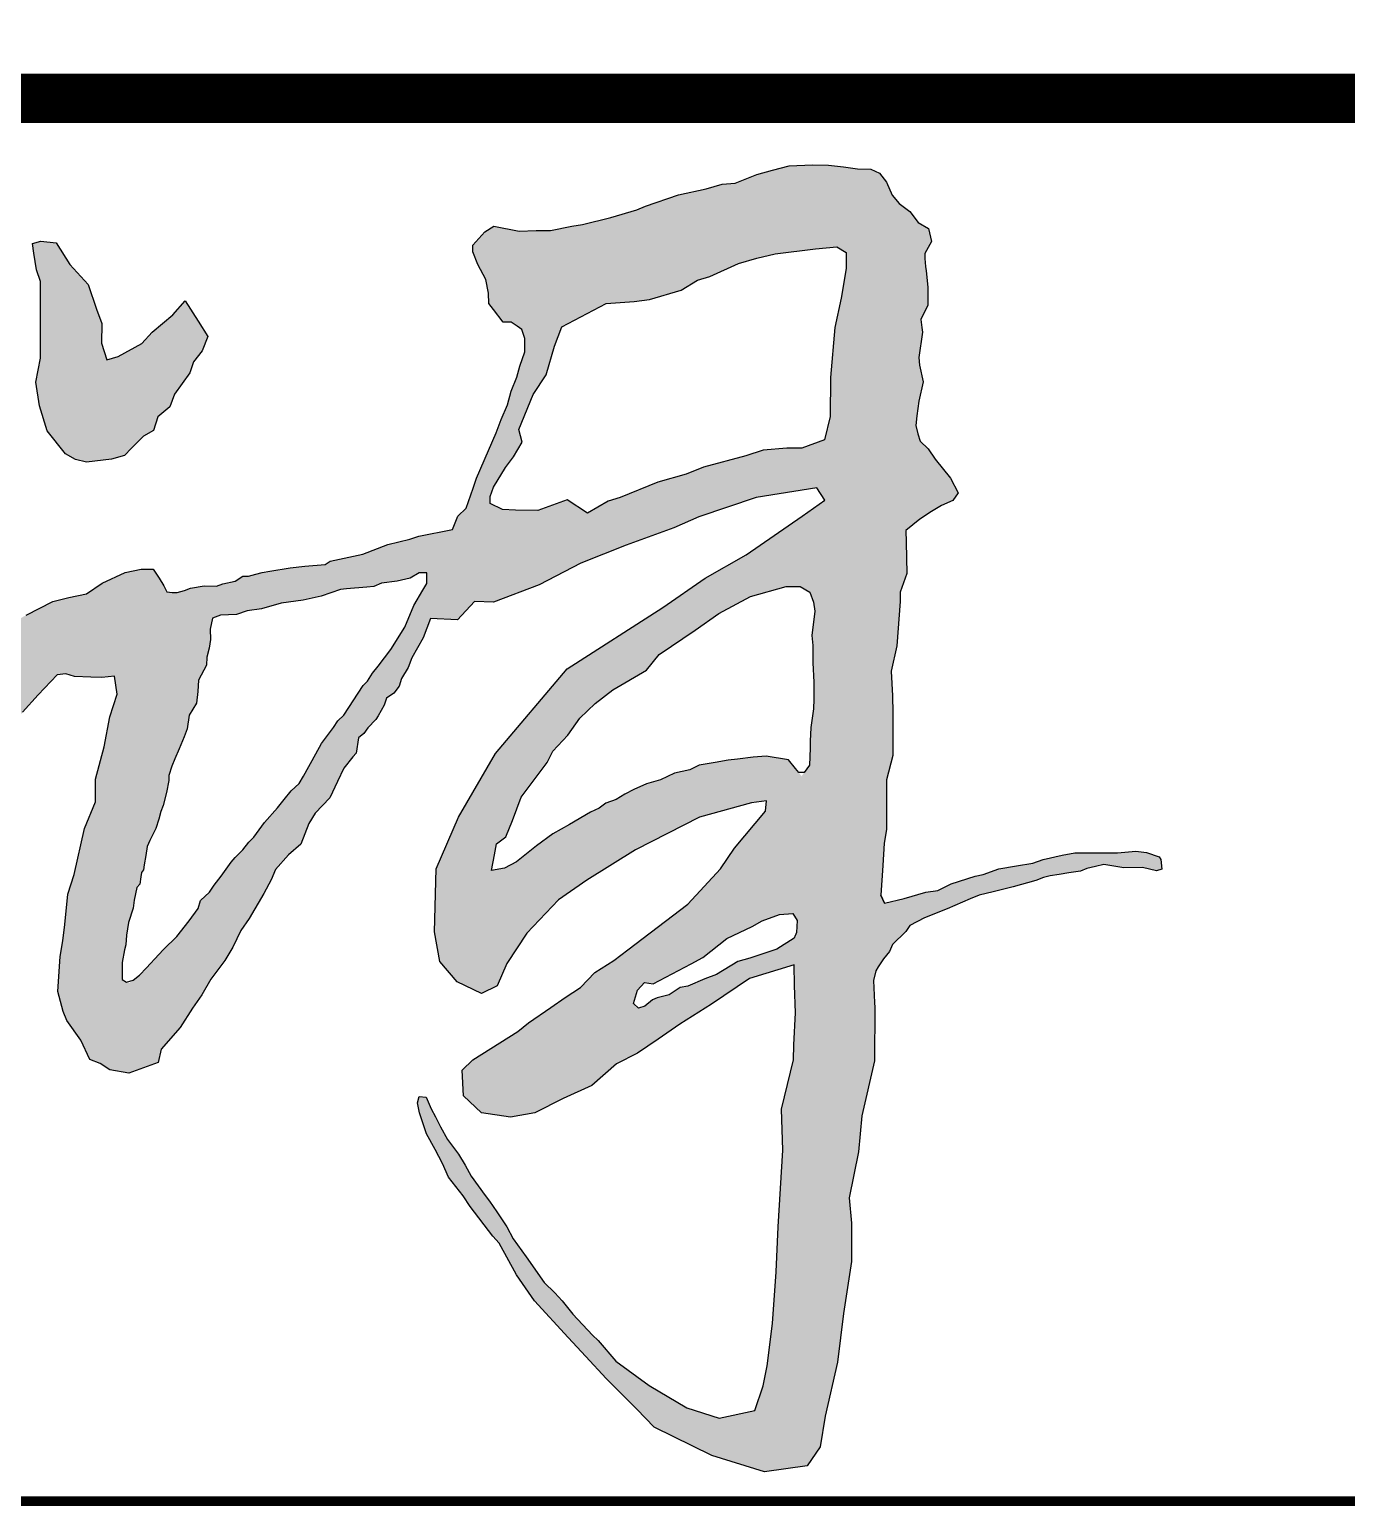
# Model space of a CAD drawing. Header units: millimetres. Extents: x 1264 to 9491, y 619 to 916.
# Drawn here: x 7209.45 to 7217.45, y 624.39 to 633.31 of the extents above; entities that cross this region are included whole.
import ezdxf

# ---------------------------------------------------------------- set-up
doc = ezdxf.new("R2010")
doc.units = ezdxf.units.MM

# ---------------------------------------------------------------- blocks, each defined once
blk = doc.blocks.new('11112')
h = blk.add_hatch(color=0)
h.paths.add_polyline_path([(3379.1, -264.6), (3379.1, -250.3), (3379.1, -220.6), (3387.3, -189.2), (3387.3, -170.8), (3387.3, -134.9), (3386.6, -112.8), (3384.8, -81.6), (3392.4, -48.9), (3396.5, 7.5), (3396.5, 19.8), (3404.9, 43.7), (3404.2, 83.5), (3403.9, 98.6), (3412.6, 105.7), (3421.5, 113), (3436.4, 123), (3449.4, 130.7), (3463.9, 136.7), (3470.6, 146.7), (3460.9, 165.4), (3441.1, 189.6), (3432.1, 203.1), (3421.9, 212.7), (3419, 222.4), (3416.4, 232.7), (3417.7, 245.2), (3420.2, 264.2), (3425.7, 288.9), (3419.9, 316), (3425, 352.4), (3424.2, 358.1), (3422.7, 368.4), (3431.9, 386.6), (3431.9, 394), (3431.9, 410), (3429.7, 430.6), (3427.3, 451.8), (3436.5, 468.2), (3432.5, 484.8), (3419.5, 492.4), (3408.9, 506.7), (3395.3, 516.7), (3386.2, 527.6), (3379.2, 544.3), (3370.2, 555.5), (3359, 560.8), (3342, 561.1), (3324, 564), (3304.7, 565.8), (3284.4, 566.2), (3254.7, 564.9), (3233.3, 559.7), (3213.3, 553.9), (3185.5, 542.9), (3168.7, 541.6), (3148.4, 535.6), (3113, 528), (3071, 513.4), (3059.9, 508.8), (3026.4, 498.9), (2990.2, 489.9), (2976.6, 488), (2949.4, 482.2), (2930.9, 482.5), (2909.3, 481.5), (2877, 488), (2865.3, 480.8), (2849.8, 463.4), (2849.8, 455), (2856.3, 438.8), (2866.6, 419.5), (2869.9, 402), (2870.6, 388.8), (2876.3, 381.3), (2888.6, 365.2), (2899, 365.2), (2912.3, 356.4), (2916.4, 344.1), (2916.4, 327.1), (2910.2, 308.6), (2906.4, 294.6), (2899.2, 276.9), (2894.5, 259.3), (2886.2, 240.7), (2879.6, 223.3), (2869.8, 200.7), (2854.5, 165.4), (2850.2, 152.8), (2841.5, 127.2), (2831, 116.7), (2824.1, 99.7), (2781.1, 91.1), (2769.6, 87.4), (2741.2, 80.5), (2709.2, 68.2), (2667.5, 59.5), (2661.1, 54.9), (2635, 53.1), (2616.2, 50.8), (2590.3, 46.3), (2580.6, 44.8), (2572.4, 42.5), (2563, 40.2), (2555.8, 40.2), (2545.9, 33.5), (2530.3, 30.5), (2522.2, 27.2), (2506.4, 27.9), (2488.8, 24.9), (2481.1, 21.8), (2469.9, 18.8), (2458.7, 20), (2454.8, 27.9), (2448.8, 37.4), (2441, 49.2), (2425.8, 49.2), (2405.2, 44.6), (2375.8, 31), (2356, 17.4), (2333.3, 12.8), (2312.8, 7.7), (2278.7, -9.9), (2255.9, -22), (2237.9, -27.5), (2207.2, -29.8), (2145.8, -38.5), (2159.1, -20), (2171.6, -6.7), (2188.2, 24.7), (2207.8, 46.7), (2225, 69.5), (2226, 89.8), (2222.3, 106.4), (2214.9, 128.6), (2204.5, 144.5), (2200, 160.1), (2194.5, 169), (2190, 174.2), (2172.2, 189.6), (2164, 198.1), (2130.4, 209.7), (2119.9, 214), (2111.7, 217.3), (2094.5, 219.3), (2074.3, 227.3), (2063.9, 227.3), (2050.7, 219.4), (2039.7, 217.6), (2026.7, 222.4), (2023.3, 229.4), (2034.9, 235.2), (2051.4, 244.7), (2060.8, 249.8), (2078.5, 256.6), (2094, 257.9), (2106.3, 264.9), (2113.8, 270.1), (2122, 282.7), (2122, 291.2), (2111.5, 305.9), (2102, 313.3), (2091.9, 319.7), (2082.9, 324.9), (2072.4, 341.8), (2058.7, 350.8), (2058.7, 362.4), (2049.1, 369.3), (2040.2, 369.8), (2024.3, 365.6), (2015.3, 371), (2004.1, 371), (1999.5, 381.9), (1991.6, 401), (1984.3, 414.4), (1981.5, 424.2), (1979.4, 431.6), (1975.2, 443.7), (1964, 455.6), (1956.2, 461.6), (1949.3, 466.9), (1944, 474.8), (1936.1, 487.5), (1930.3, 504.9), (1917.1, 514.4), (1905.5, 514.4), (1889.1, 489.1), (1890.7, 474.3), (1894.4, 457.4), (1895.4, 442.1), (1894.4, 411.5), (1894.4, 398.3), (1889.1, 374.6), (1883.3, 354.5), (1883.3, 342.9), (1875.9, 320.7), (1869.3, 298.4), (1864.4, 286.5), (1860.7, 276.4), (1852.1, 275), (1835.6, 270.1), (1822.2, 264.1), (1806.4, 258.5), (1790.4, 253.7), (1770.9, 255.1), (1756, 256.6), (1743.6, 258.1), (1725.7, 257), (1713.7, 253.7), (1711.5, 245.8), (1711.5, 232), (1718.6, 206.6), (1718.2, 193.5), (1717.1, 184.5), (1705.9, 167.7), (1703.6, 151.3), (1697.9, 115.1), (1689.1, 101), (1685.7, 96.7), (1676.5, 78.8), (1675.1, 67.7), (1673.8, 51.4), (1666.3, 40.6), (1657.5, 18.9), (1654.1, 4.7), (1646.7, -16.3), (1644.6, -27.1), (1638.5, -46), (1636.5, -63.6), (1634.5, -74.5), (1634.5, -85.2), (1630.3, -95.4), (1622.6, -114.1), (1618.3, -122.8), (1607.3, -129.5), (1591.9, -189.5), (1589.5, -213.9), (1636, -212.4), (1638.5, -204.6), (1643.9, -186.7), (1654.7, -178.3), (1662.2, -178.3), (1678.1, -173), (1735.5, -162.4), (1766.6, -159.6), (1777.7, -160), (1772.2, -181.1), (1765.6, -206.3), (1757.9, -234.6), (1746, -254.5), (1737, -281.8), (1724.9, -303.6), (1722.2, -319.6), (1718.9, -341.5), (1711.3, -357.9), (1717.9, -377.1), (1734.9, -402.1), (1752, -414.8), (1768.4, -414.3), (1781.5, -406.7), (1797, -406.7), (1802.1, -413.4), (1788.1, -424.2), (1783.1, -428.8), (1758.9, -445.9), (1743.1, -456.9), (1732.4, -473.8), (1702.4, -498.6), (1670.6, -522.6), (1661.2, -532.3), (1635.5, -556.1), (1613.9, -574.3), (1599.4, -586), (1581.3, -601.9), (1567.8, -607), (1561.7, -618.2), (1561.7, -626.8), (1563.9, -639.4), (1577.9, -659.5), (1595.2, -663.7), (1613.9, -665.1), (1629.2, -659.9), (1648, -650.8), (1672.1, -638.7), (1687, -635.6), (1708.6, -625.8), (1721.2, -621.1), (1738.5, -609.8), (1755.8, -598), (1765.2, -593.5), (1798.2, -570.9), (1810.1, -567.7), (1824.2, -557.9), (1837.3, -544.8), (1856.6, -535.4), (1865.4, -533.6), (1877.5, -526.4), (1880.1, -526.4), (1897.5, -512.3), (1900.5, -512.3), (1909.1, -498.3), (1917.3, -499.7), (1921.2, -499.7), (1929.6, -505.3), (1929.4, -513.9), (1929.4, -525.3), (1930.5, -540.6), (1937.3, -569.8), (1940.2, -581.4), (1949.9, -599.9), (1955.9, -615.3), (1963.5, -626), (1970, -631.8), (1984.2, -639.5), (1993.5, -640.9), (2000.3, -642.3), (2009.8, -643.4), (2016.4, -642.8), (2029.8, -637.9), (2034.6, -628.1), (2056, -576.6), (2065.5, -562.4), (2077.5, -525.4), (2098.7, -469.9), (2124.4, -417.3), (2135.3, -391.3), (2142.3, -354.4), (2165.3, -325.7), (2177.6, -294), (2186.7, -278.2), (2197.5, -250.3), (2212.7, -227.3), (2228.4, -207.9), (2241.1, -186.3), (2249.5, -166.6), (2263.9, -148.4), (2274.1, -133.8), (2294, -111.8), (2318.2, -86), (2329.5, -84.8), (2340.5, -88.1), (2361.3, -89.1), (2375.6, -89.7), (2391.6, -88), (2395.3, -110.8), (2385.8, -140), (2378.3, -178.1), (2367.5, -219.5), (2367.5, -248.7), (2353.2, -282.7), (2340.2, -341.6), (2332, -366.8), (2328, -405.5), (2325.6, -426.6), (2322.3, -446.6), (2321, -465.5), (2319.1, -491.1), (2326.2, -517), (2330.6, -528.5), (2348.7, -553.7), (2360, -578.1), (2373.4, -583.4), (2385.8, -591.6), (2409.9, -595.8), (2428.6, -589), (2447.7, -582), (2451.4, -565), (2475.5, -537.1), (2491.3, -512.7), (2503.5, -495.7), (2515.1, -475.3), (2532.7, -451.5), (2542.9, -434.5), (2553.4, -413), (2563.9, -397.8), (2582.7, -366), (2591.9, -348.4), (2597.6, -335), (2614.2, -316.6), (2630, -302.7), (2640.2, -276.2), (2648.3, -263.3), (2666.9, -243.4), (2676.9, -222.5), (2685.1, -205.5), (2696.5, -191), (2700.8, -186.4), (2703.8, -166.8), (2710.7, -161.1), (2715.9, -154), (2725.9, -143.3), (2736.4, -124.8), (2739.6, -116.1), (2749.1, -109.4), (2755.8, -100.6), (2758.9, -90.6), (2767.4, -76.7), (2771.8, -64.4), (2786.4, -38.6), (2795.9, -13.9), (2830.5, -15.6), (2851.9, 7.8), (2876.6, 6.7), (2934.9, 29.2), (2987.9, 56.9), (3046.2, 79.7), (3107, 101.8), (3138.9, 116), (3212.4, 140.7), (3290.1, 153), (3300.3, 137.3), (3271.1, 117), (3199.6, 67.3), (3146.9, 37.6), (3093.1, 0), (2970.5, -78.6), (2878.9, -186.8), (2831.8, -268.1), (2802.9, -334.5), (2801, -414.8), (2807.9, -452.9), (2829.8, -478.9), (2861.2, -494), (2881.1, -483.9), (2893.3, -455.5), (2919.2, -416.6), (2959.5, -373.8), (2995.8, -348.8), (3057.8, -310.2), (3139.9, -268.2), (3206.3, -250), (3225.5, -247.4), (3224.1, -260.6), (3184.6, -307.8), (3166.8, -334.5), (3124.9, -379.7), (3048.4, -438), (3030.3, -451.8), (3005.8, -466.9), (2987.5, -486.2), (2967.9, -499), (2949.7, -511.6), (2921.3, -531.2), (2907.7, -542.6), (2849.8, -578.6), (2836.4, -592), (2837.9, -624.7), (2861.1, -646.3), (2898, -652.1), (2929.3, -646.4), (2965.4, -628.3), (3002, -611.7), (3033.8, -584), (3060.4, -570.1), (3086.8, -552.3), (3114.9, -532.9), (3155.2, -507.5), (3204, -474.6), (3261, -457.2), (3261.3, -483.7), (3262.6, -518.5), (3260.5, -559.4), (3260.1, -578.5), (3244.6, -641.6), (3246.3, -694.1), (3240.6, -792.5), (3237.9, -850.1), (3233.3, -915.8), (3226.3, -970.1), (3221.4, -995.6), (3210.4, -1027.4), (3165, -1036.9), (3123.6, -1023.8), (3075.3, -995.4), (3032.9, -964), (3010.3, -937.8), (3002.9, -931), (2977.9, -904), (2964.2, -886.9), (2954.9, -876.9), (2941.2, -863.4), (2918.1, -830.5), (2901.4, -807.5), (2893.6, -792.3), (2880.8, -773.2), (2871.4, -759.3), (2865.7, -752.4), (2848, -727.6), (2840.1, -713.4), (2831.8, -699.2), (2817.6, -680.6), (2808.7, -664.4), (2802.3, -651.6), (2796.5, -641.4), (2790.4, -626.6), (2781.4, -625.5), (2779.3, -633.5), (2781.9, -646.5), (2786.4, -660.4), (2790.6, -673.2), (2801.6, -693.2), (2811.1, -711.4), (2819, -728.6), (2837.8, -752.6), (2846.4, -766.1), (2875.4, -804.1), (2883.6, -813.3), (2905.7, -853.6), (2928.9, -887.2), (2971.9, -934.1), (2994.4, -958.2), (3020.6, -986.3), (3059.9, -1025.8), (3081.8, -1048.5), (3155.7, -1084.8), (3222.8, -1105.9), (3277.5, -1098.1), (3294.1, -1073.7), (3300.5, -1034.7), (3316.5, -965.4), (3323.9, -903.4), (3334.2, -836.5), (3334.1, -787.5), (3331.2, -755.2), (3343.3, -696.2), (3347.4, -650.2), (3363.8, -580.1), (3363.9, -511.6), (3363.7, -505.2), (3362.3, -477.3), (3365.4, -464), (3375.2, -449.4), (3383, -439.9), (3386.6, -431.1), (3403.9, -414.5), (3408.8, -406.7), (3427.4, -397.1), (3456.6, -385.3), (3485.9, -372.8), (3497.6, -367.8), (3515.3, -363.9), (3541, -357.3), (3570.1, -349.4), (3583.2, -343.7), (3599.8, -341.7), (3612.2, -339.3), (3627.1, -337.1), (3635.4, -333.9), (3646.2, -331.4), (3657.1, -328.8), (3682.6, -333), (3706.5, -332.8), (3724.3, -336.7), (3731.1, -334.7), (3729.9, -322.5), (3727.7, -319.1), (3711.6, -313.4), (3697.9, -311.7), (3674.3, -313.8), (3646.6, -313.8), (3620, -313.8), (3603.6, -316.7), (3579.3, -322.3), (3566.1, -327.2), (3545.3, -330.6), (3522.6, -334.3), (3502.8, -341.6), (3492.2, -343.8), (3461.7, -353.7), (3444.6, -362.1), (3429.3, -364.1), (3401.6, -372.2), (3376.6, -378.3), (3371.9, -368.1), (3374.2, -330.2), (3375.9, -301.5), (3379.1, -284.1)])
h.paths.add_polyline_path([(3262.8, -205.9), (3253.7, -195), (3225, -190), (3208.6, -191.3), (3188.6, -194.1), (3176.3, -195.2), (3160, -198.1), (3139.4, -201.7), (3127.3, -207.6), (3107.7, -211.8), (3090.1, -220.6), (3072, -225.6), (3056, -232.9), (3044.5, -238.9), (3033.3, -245.7), (3020.2, -250.3), (3011.4, -256.8), (3000.3, -261.9), (2973.5, -277.6), (2952.3, -289.6), (2931.5, -304.8), (2905.9, -325.4), (2890.3, -333.5), (2874, -336.6), (2877.8, -316.3), (2880.3, -302.3), (2892, -293.3), (2900.9, -272.4), (2911.6, -242.6), (2924.4, -225.6), (2945.2, -198.1), (2952.1, -183.8), (2971.6, -163.3), (2986.6, -141.5), (3006.4, -123), (3028.9, -105.5), (3072.1, -80), (3088.2, -60.3), (3134.1, -29.1), (3164.4, -7.5), (3205, 14.3), (3250.6, 26.8), (3268.7, 26.8), (3281.1, 19.6), (3285.6, 6.9), (3287.3, -4.8), (3283.7, -35.6), (3284.9, -48.7), (3284.9, -70.6), (3286.2, -95.5), (3286.2, -117.4), (3285.6, -129.8), (3282.4, -153.6), (3281.2, -171), (3281.2, -179.8), (3280.5, -201.9), (3270.3, -215.8)], flags=16)
h.paths.add_polyline_path([(3259.2, -391.5), (3264.6, -400.4), (3263.7, -421), (3238.6, -437), (3204.3, -448.5), (3188.8, -452.8), (3161.4, -469.3), (3146.8, -475.1), (3125, -484.3), (3115, -486), (3101, -495.4), (3085.7, -499.3), (3079.8, -502), (3069.9, -510), (3061.7, -512.6), (3055.5, -506.8), (3060.5, -489.6), (3069.6, -479.6), (3080.6, -481.6), (3129, -456), (3144.3, -447.7), (3174.8, -423.6), (3207.2, -408.3), (3220, -400.8), (3242, -392.8)], flags=16)
h.paths.add_polyline_path([(3270.8, 203.8), (3251.6, 203.8), (3221.4, 201.1), (3199.1, 194.1), (3144.8, 179.5), (3122.6, 170.8), (3086.4, 160.2), (3038.3, 140.6), (3023.1, 136.1), (2996.7, 120.9), (2970.4, 137.9), (2932.9, 124), (2904.6, 124.5), (2887.7, 125.3), (2872.2, 133.1), (2872.2, 136.4), (2872.2, 141.9), (2876.5, 153.8), (2891.8, 179), (2901.9, 192.8), (2913.2, 211.7), (2909, 227.6), (2927.3, 272.7), (2943.7, 297.7), (2954.4, 334.4), (2963.7, 359), (3020.3, 388.8), (3056.5, 391.3), (3075.9, 394.1), (3116.2, 406.2), (3137.1, 418.7), (3153.1, 423.7), (3189.8, 440.3), (3213.2, 446.9), (3236.7, 452.4), (3288.2, 458.9), (3315.6, 461.6), (3327.3, 454.2), (3327.3, 433.9), (3320.9, 395.6), (3313, 358.2), (3307.5, 294.4), (3307.1, 244.3), (3299.9, 214.5)], flags=16)
h.paths.add_polyline_path([(2791, 30.8), (2786, 22.2), (2774.6, 2.4), (2763.2, -25), (2744.9, -53.9), (2728.9, -75.2), (2721.7, -84.2), (2715.3, -94.4), (2709.9, -99.6), (2685, -137.6), (2677.2, -144.8), (2671.7, -153.5), (2656.3, -173.8), (2649, -187.3), (2633.5, -215.7), (2627.8, -225.2), (2617.7, -234.7), (2608.8, -245.7), (2600.1, -256.4), (2583.5, -275.2), (2569.8, -293.8), (2563.6, -300.2), (2556, -310.2), (2546, -319.7), (2541, -325.8), (2528.3, -343.5), (2519.2, -355.2), (2513.4, -364), (2501.8, -374.7), (2498.6, -385.1), (2487.3, -400.9), (2471.5, -420.7), (2454.5, -437.4), (2448.3, -444), (2432.8, -460.9), (2423.6, -470.5), (2410.3, -480.7), (2401.5, -476.1), (2401.5, -463.3), (2401.5, -454.1), (2404.5, -438), (2406.3, -431.5), (2406.9, -419), (2409.6, -402.9), (2415.5, -384.5), (2417.8, -369.2), (2420.3, -358.3), (2424.2, -353.9), (2425.6, -344.6), (2426.2, -339), (2428.6, -335.7), (2429.5, -329.3), (2431.9, -317.1), (2433.3, -305.7), (2437, -298.1), (2444.4, -282.6), (2448.3, -270.7), (2451, -260.9), (2453.9, -253.5), (2458.4, -236.8), (2461.1, -221.1), (2461.1, -215.1), (2465, -202.9), (2469, -193.6), (2474.4, -180.6), (2480.6, -165.5), (2484.7, -155.3), (2487.4, -137.6), (2496.4, -122.4), (2498.4, -107.3), (2499.1, -92.9), (2509.4, -73.8), (2509.7, -63.5), (2512.8, -51.9), (2514.6, -40.8), (2514, -27.6), (2516.9, -13.5), (2527.1, -9.6), (2547.6, -9), (2561.3, -4.4), (2579.9, -1.6), (2604.8, 5.5), (2632.9, 9.3), (2655.8, 14.6), (2680.7, 23), (2688.5, 23.7), (2714.4, 26), (2723.3, 26.9), (2733, 31), (2753.1, 33.6), (2769.7, 37.5), (2781.5, 44.3), (2791, 44.3)], flags=16)
h.paths.add_polyline_path([(2225.5, -86.9), (2211.8, -105.5), (2206.3, -120.5), (2198.4, -136.3), (2192.1, -153.7), (2185.7, -166.3), (2181.5, -174.9), (2168.3, -198.7), (2158.9, -212.1), (2145.4, -238.2), (2125.7, -264.3), (2121.4, -282.6), (2111.4, -302.2), (2101.9, -320.4), (2080.6, -309.3), (2069.6, -303.6), (2058.5, -297.5), (2047.8, -285.6), (2040.3, -255.6), (2031.6, -239.8), (2018.5, -216.1), (2011.7, -203.6), (2008.7, -192.4), (2034, -179), (2078.2, -148.2), (2113.4, -119.2), (2132, -100.7), (2156.5, -92.9), (2181, -82.6), (2208.7, -77.1)], flags=16)
h.paths.add_polyline_path([(2154.3, 87.6), (2148.5, 73.9), (2137.4, 58.7), (2120.8, 30.2), (2114.5, 16.6), (2105.6, 4.4), (2101.1, -5.6), (2076.4, -30.9), (2068, -26), (2049.3, -26.1), (2037.6, -28.9), (2005.3, -43.6), (1984.8, -50.9), (1967.9, -58), (1954.1, -60.5), (1933.6, -72.5), (1913.8, -79.5), (1892.4, -87.8), (1889.3, -89.8), (1879.3, -82.8), (1881.4, -75.1), (1882, -68.7), (1898.2, -32.1), (1904.2, -12.3), (1909.1, 13.8), (1916.6, 33.1), (1918.5, 45.7), (1924.6, 63.4), (1929.2, 68.1), (1933.9, 73.4), (1941.2, 81.8), (1946, 88.7), (1958.3, 98.4), (1980.4, 109.6), (1994.7, 116.5), (2011.6, 127.4), (2023.8, 133.8), (2042.8, 136.6), (2053.6, 143.1), (2069.4, 144.9), (2103.9, 145.5), (2116.5, 143.8), (2134.7, 137.4), (2152.2, 127.2), (2155.8, 114.5), (2155.3, 98.2)], flags=16)
h.paths.add_polyline_path([(1950.7, -393.4), (1936.1, -401.1), (1916.9, -410.8), (1882.7, -428.4), (1857, -445.7), (1826.3, -465.2), (1798.3, -486.3), (1783.5, -496.5), (1767.9, -499.4), (1773.3, -489.8), (1785.6, -482.9), (1803.2, -463.9), (1844.4, -435.6), (1883.5, -408.1), (1908.3, -391.5), (1937.4, -365.8), (1946.1, -366.7)], flags=16)
h.paths.add_polyline_path([(1876.9, -225.6), (1876.3, -237.6), (1862.4, -248.9), (1850.4, -255.5), (1824, -278.8), (1821.6, -268.9), (1829.7, -252.5), (1840.6, -242.6), (1843.3, -233.7), (1847.5, -219.7), (1861, -221.5)], flags=16)
h.paths.add_polyline_path([(1817.6, -18.9), (1806, -53.9), (1800.6, -74.3), (1792.9, -101.5), (1781.9, -109.5), (1762.7, -117.1), (1749.1, -117.1), (1705.6, -121.3), (1684.3, -123.2), (1666.7, -114.3), (1665.4, -74.3), (1680.9, -39.3), (1689.7, -15.9), (1704.3, 11.3), (1714.7, 50.8), (1728.6, 88.1), (1731.7, 106.7), (1754.9, 121.2), (1784.1, 121.2), (1826, 130.9), (1840.6, 130.9), (1840.6, 116.3), (1827.9, 97.8), (1810.4, 73.5), (1807.5, 53.1), (1807.5, 38.5), (1812.3, 18.1), (1817.6, -3.9)], flags=16)
blk.add_hatch(color=7).paths.add_polyline_path([(2388, 189.6), (2404.5, 194.3), (2413.4, 203.7), (2428.7, 219.4), (2441.5, 226.6), (2447.2, 243.8), (2462.5, 256.7), (2468.5, 272.9), (2488.1, 300.3), (2492.8, 314.4), (2503.8, 328.6), (2511.2, 346.7), (2498.7, 366.3), (2482.2, 392.2), (2466.2, 374.6), (2439.8, 352.4), (2426.5, 337.7), (2396.4, 321.3), (2382.1, 316.8), (2375.1, 338.1), (2375.6, 363.3), (2368.6, 381.9), (2358.2, 413.1), (2334.7, 438.8), (2316.9, 466.6), (2297.5, 468.8), (2287, 465.5), (2288.4, 453.4), (2291.9, 432.2), (2297.2, 416.9), (2297.2, 398.1), (2297.2, 381.6), (2297.2, 365.1), (2297.2, 335.6), (2297.2, 319.1), (2291.3, 288.5), (2296, 258.1), (2305.5, 226.1), (2329, 196.7), (2342, 189.3), (2356.1, 186.1)])
for p, q in [((3233.3, 559.7), (3254.7, 564.9)), ((3254.7, 564.9), (3284.4, 566.2)), ((3284.4, 566.2), (3304.7, 565.8)), ((3304.7, 565.8), (3324, 564)), ((3324, 564), (3342, 561.1)), ((3185.5, 542.9), (3213.3, 553.9)), ((3213.3, 553.9), (3233.3, 559.7)), ((3342, 561.1), (3359, 560.8)), ((3359, 560.8), (3370.2, 555.5)), ((3370.2, 555.5), (3379.2, 544.3)), ((3071, 513.4), (3113, 528)), ((3113, 528), (3148.4, 535.6)), ((3148.4, 535.6), (3168.7, 541.6)), ((3168.7, 541.6), (3185.5, 542.9)), ((3379.2, 544.3), (3386.2, 527.6)), ((3386.2, 527.6), (3386.2, 527.6)), ((3386.2, 527.6), (3395.3, 516.7)), ((3026.4, 498.9), (3059.9, 508.8)), ((3059.9, 508.8), (3071, 513.4)), ((3395.3, 516.7), (3408.9, 506.7)), ((2976.6, 488), (2990.2, 489.9)), ((2990.2, 489.9), (3026.4, 498.9)), ((3408.9, 506.7), (3419.5, 492.4)), ((3419.5, 492.4), (3419.5, 492.4)), ((3419.5, 492.4), (3432.5, 484.8)), ((2849.8, 463.4), (2865.3, 480.8)), ((2865.3, 480.8), (2877, 488)), ((2877, 488), (2909.3, 481.5)), ((2909.3, 481.5), (2930.9, 482.5)), ((2930.9, 482.5), (2949.4, 482.2)), ((2949.4, 482.2), (2976.6, 488)), ((3432.5, 484.8), (3436.5, 468.2)), ((2287, 465.5), (2297.5, 468.8)), ((2288.4, 453.4), (2287, 465.5)), ((2291.9, 432.2), (2288.4, 453.4)), ((2297.5, 468.8), (2297.5, 468.8)), ((2297.5, 468.8), (2316.9, 466.6)), ((2316.9, 466.6), (2334.7, 438.8)), ((2849.8, 455), (2849.8, 463.4)), ((2856.3, 438.8), (2849.8, 455)), ((3213.2, 446.9), (3236.7, 452.4)), ((3236.7, 452.4), (3288.2, 458.9)), ((3288.2, 458.9), (3315.6, 461.6)), ((3288.2, 458.9), (3288.2, 458.9)), ((3315.6, 461.6), (3327.3, 454.2)), ((3327.3, 454.2), (3327.3, 433.9)), ((3436.5, 468.2), (3427.9, 452.8)), ((3427.9, 452.8), (3427.9, 446.5)), ((2297.2, 416.9), (2291.9, 432.2)), ((2334.7, 438.8), (2334.7, 438.8)), ((2334.7, 438.8), (2358.2, 413.1)), ((2866.6, 419.5), (2856.3, 438.8)), ((3153.1, 423.7), (3189.8, 440.3)), ((3189.8, 440.3), (3213.2, 446.9)), ((3327.3, 433.9), (3320.9, 395.6)), ((3427.9, 446.5), (3429, 436.3)), ((3429, 436.3), (3429.7, 430.6)), ((2297.2, 398.1), (2297.2, 416.9)), ((2869.9, 402), (2866.6, 419.5)), ((3116.2, 406.2), (3137.1, 418.7)), ((3137.1, 418.7), (3153.1, 423.7)), ((3429.7, 430.6), (3431.9, 410)), ((2297.2, 381.6), (2297.2, 398.1)), ((2358.2, 413.1), (2368.6, 381.9)), ((2870.6, 388.8), (2869.9, 402)), ((3075.9, 394.1), (3116.2, 406.2)), ((3320.9, 395.6), (3313, 358.2)), ((3431.9, 410), (3431.9, 394)), ((2297.2, 365.1), (2297.2, 381.6)), ((2368.6, 381.9), (2375.6, 363.3)), ((2466.2, 374.6), (2482.2, 392.2)), ((2482.2, 392.2), (2498.7, 366.3)), ((2876.3, 381.3), (2870.6, 388.8)), ((2888.6, 365.2), (2876.3, 381.3)), ((2963.7, 359), (3020.3, 388.8)), ((3020.3, 388.8), (3056.5, 391.3)), ((3056.5, 391.3), (3075.9, 394.1)), ((3431.9, 386.6), (3422.7, 368.4)), ((3431.9, 394), (3431.9, 386.6)), ((2297.2, 335.6), (2297.2, 365.1)), ((2375.6, 363.3), (2375.1, 338.1)), ((2439.8, 352.4), (2466.2, 374.6)), ((2466.2, 374.6), (2466.2, 374.6)), ((2498.7, 366.3), (2511.2, 346.7)), ((2899, 365.2), (2888.6, 365.2)), ((2906.7, 360.1), (2899, 365.2)), ((2912.5, 355.8), (2906.7, 360.1)), ((2954.4, 334.4), (2963.7, 359)), ((3313, 358.2), (3307.5, 294.4)), ((3422.7, 368.4), (3424.2, 358.1)), ((3424.2, 358.1), (3425, 352.4)), ((2426.5, 337.7), (2439.8, 352.4)), ((2511.2, 346.7), (2503.8, 328.6)), ((2916.4, 344.1), (2912.5, 355.8)), ((2916.4, 327.1), (2916.4, 344.1)), ((3425, 352.4), (3420.5, 319.8)), ((3425, 352.4), (3425, 352.4)), ((2297.2, 319.1), (2297.2, 335.6)), ((2375.1, 338.1), (2382.1, 316.8)), ((2382.1, 316.8), (2396.4, 321.3)), ((2396.4, 321.3), (2426.5, 337.7)), ((2503.8, 328.6), (2492.8, 314.4)), ((2503.8, 328.6), (2503.8, 328.6)), ((2910.2, 308.6), (2916.4, 327.1)), ((2943.7, 297.7), (2954.4, 334.4)), ((3420.5, 319.8), (3421.2, 310)), ((2291.3, 288.5), (2297.2, 319.1)), ((2382.1, 316.8), (2382.1, 316.8)), ((2492.8, 314.4), (2488.1, 300.3)), ((2906.4, 294.6), (2910.2, 308.6)), ((3421.2, 310), (3421.2, 310)), ((3421.2, 310), (3425.7, 288.9)), ((2296, 258.1), (2291.3, 288.5)), ((2488.1, 300.3), (2468.5, 272.9)), ((2488.1, 300.3), (2488.1, 300.3)), ((2899.2, 276.9), (2906.4, 294.6)), ((2927.3, 272.7), (2943.7, 297.7)), ((3307.5, 294.4), (3307.1, 244.3)), ((3425.7, 288.9), (3420.2, 264.2)), ((2468.5, 272.9), (2462.5, 256.7)), ((2894.5, 259.3), (2899.2, 276.9)), ((2909, 227.6), (2927.3, 272.7)), ((3420.2, 264.2), (3417.7, 245.2)), ((2305.5, 226.1), (2296, 258.1)), ((2296, 258.1), (2296, 258.1)), ((2462.5, 256.7), (2447.2, 243.8)), ((2886.2, 240.7), (2894.5, 259.3)), ((3307.1, 244.3), (3299.9, 214.5)), ((3417.7, 245.2), (3416.4, 232.7)), ((3417.7, 245.2), (3417.7, 245.2)), ((2329, 196.7), (2305.5, 226.1)), ((2441.5, 226.6), (2428.7, 219.4)), ((2447.2, 243.8), (2441.5, 226.6)), ((2879.6, 223.3), (2886.2, 240.7)), ((2913.2, 211.7), (2909, 227.6)), ((3416.4, 232.7), (3416.4, 232.7)), ((3416.4, 232.7), (3419, 222.4)), ((2428.7, 219.4), (2413.4, 203.7)), ((2869.8, 200.7), (2879.6, 223.3)), ((2901.9, 192.8), (2913.2, 211.7)), ((3299.9, 214.5), (3270.8, 203.8)), ((3299.9, 214.5), (3299.9, 214.5)), ((3419, 222.4), (3421.9, 212.7)), ((3421.9, 212.7), (3432.1, 203.1)), ((2342, 189.3), (2329, 196.7)), ((2329, 196.7), (2329, 196.7)), ((2356.1, 186.1), (2342, 189.3)), ((2388, 189.6), (2356.1, 186.1)), ((2404.5, 194.3), (2388, 189.6)), ((2388, 189.6), (2388, 189.6)), ((2413.4, 203.7), (2404.5, 194.3)), ((2854.5, 165.4), (2869.8, 200.7)), ((2891.8, 179), (2901.9, 192.8)), ((3199.1, 194.1), (3144.8, 179.5)), ((3221.4, 201.1), (3199.1, 194.1)), ((3251.6, 203.8), (3221.4, 201.1)), ((3270.8, 203.8), (3251.6, 203.8)), ((3432.1, 203.1), (3441.1, 189.6)), ((3441.1, 189.6), (3460.9, 165.4)), ((2876.5, 153.8), (2891.8, 179)), ((3122.6, 170.8), (3086.4, 160.2)), ((3144.8, 179.5), (3122.6, 170.8)), ((2841.5, 127.2), (2850.2, 152.8)), ((2850.2, 152.8), (2854.5, 165.4)), ((2872.2, 141.9), (2876.5, 153.8)), ((3086.4, 160.2), (3038.3, 140.6)), ((3290.1, 153), (3212.4, 140.7)), ((3300.3, 137.3), (3290.1, 153)), ((3460.9, 165.4), (3460.9, 165.4)), ((3460.9, 165.4), (3470.6, 146.7)), ((2872.2, 136.4), (2872.2, 141.9)), ((2872.2, 133.1), (2872.2, 136.4)), ((2887.7, 125.3), (2872.2, 133.1)), ((2970.4, 137.9), (2932.9, 124)), ((2996.7, 120.9), (2970.4, 137.9)), ((3023.1, 136.1), (2996.7, 120.9)), ((3038.3, 140.6), (3023.1, 136.1)), ((3212.4, 140.7), (3138.9, 116)), ((3271.1, 117), (3300.3, 137.3)), ((3300.3, 137.3), (3300.3, 137.3)), ((3463.9, 136.7), (3449.4, 130.7)), ((3470.6, 146.7), (3463.9, 136.7)), ((2824.1, 99.7), (2831, 116.7)), ((2831, 116.7), (2841.5, 127.2)), ((2904.6, 124.5), (2887.7, 125.3)), ((2932.9, 124), (2904.6, 124.5)), ((3138.9, 116), (3107, 101.8)), ((3199.6, 67.3), (3271.1, 117)), ((3421.5, 113), (3412.6, 105.7)), ((3436.4, 123), (3421.5, 113)), ((3421.5, 113), (3421.5, 113)), ((3449.4, 130.7), (3436.4, 123)), ((2781.1, 91.1), (2824.1, 99.7)), ((3107, 101.8), (3046.2, 79.7)), ((3412.6, 105.7), (3403.9, 98.6)), ((3403.9, 98.6), (3404.2, 83.5)), ((2709.2, 68.2), (2741.2, 80.5)), ((2741.2, 80.5), (2769.6, 87.4)), ((2769.6, 87.4), (2781.1, 91.1)), ((3046.2, 79.7), (2987.9, 56.9)), ((3404.2, 83.5), (3404.2, 83.5)), ((3404.2, 83.5), (3404.9, 43.7)), ((2661.1, 54.9), (2667.5, 59.5)), ((2667.5, 59.5), (2709.2, 68.2)), ((2987.9, 56.9), (2934.9, 29.2)), ((3146.9, 37.6), (3199.6, 67.3)), ((2375.8, 31), (2405.2, 44.6)), ((2405.2, 44.6), (2425.8, 49.2)), ((2425.8, 49.2), (2441, 49.2)), ((2441, 49.2), (2448.8, 37.4)), ((2545.9, 33.5), (2555.8, 40.2)), ((2555.8, 40.2), (2563, 40.2)), ((2563, 40.2), (2572.4, 42.5)), ((2572.4, 42.5), (2580.6, 44.8)), ((2580.6, 44.8), (2590.3, 46.3)), ((2590.3, 46.3), (2616.2, 50.8)), ((2616.2, 50.8), (2635, 53.1)), ((2635, 53.1), (2661.1, 54.9)), ((2781.5, 44.3), (2769.7, 37.5)), ((2791, 44.3), (2781.5, 44.3)), ((2781.5, 44.3), (2781.5, 44.3)), ((2791, 30.8), (2791, 44.3)), ((3404.9, 43.7), (3396.5, 19.8)), ((2356, 17.4), (2375.8, 31)), ((2448.8, 37.4), (2454.8, 27.9)), ((2454.8, 27.9), (2458.7, 20)), ((2458.7, 20), (2458.7, 20)), ((2458.7, 20), (2465.6, 19.3)), ((2465.6, 19.3), (2471.7, 19.3)), ((2471.7, 19.3), (2481.1, 21.8)), ((2481.1, 21.8), (2488.8, 24.9)), ((2488.8, 24.9), (2506.4, 27.9)), ((2506.4, 27.9), (2522.2, 27.2)), ((2522.2, 27.2), (2530.3, 30.5)), ((2530.3, 30.5), (2545.9, 33.5)), ((2680.7, 23), (2655.8, 14.6)), ((2688.5, 23.7), (2680.7, 23)), ((2714.4, 26), (2688.5, 23.7)), ((2723.3, 26.9), (2714.4, 26)), ((2733, 31), (2723.3, 26.9)), ((2753.1, 33.6), (2733, 31)), ((2769.7, 37.5), (2753.1, 33.6)), ((2774.6, 2.4), (2786, 22.2)), ((2786, 22.2), (2791, 30.8)), ((2934.9, 29.2), (2876.6, 6.7)), ((3093.1, 0), (3146.9, 37.6)), ((3205, 14.3), (3250.6, 26.8)), ((3250.6, 26.8), (3268.7, 26.8)), ((3268.7, 26.8), (3281.1, 19.6)), ((3281.1, 19.6), (3285.6, 6.9)), ((3396.5, 19.8), (3396.5, 7.5)), ((2278.7, -9.9), (2312.8, 7.7)), ((2312.8, 7.7), (2333.3, 12.8)), ((2333.3, 12.8), (2356, 17.4)), ((2356, 17.4), (2356, 17.4)), ((2604.8, 5.5), (2579.9, -1.6)), ((2632.9, 9.3), (2604.8, 5.5)), ((2604.8, 5.5), (2604.8, 5.5)), ((2655.8, 14.6), (2632.9, 9.3)), ((2632.9, 9.3), (2632.9, 9.3)), ((2763.2, -25), (2774.6, 2.4)), ((2851.9, 7.8), (2830.5, -15.6)), ((2876.6, 6.7), (2851.9, 7.8)), ((2876.6, 6.7), (2876.6, 6.7)), ((2970.5, -78.6), (3093.1, 0)), ((3164.4, -7.5), (3205, 14.3)), ((3285.6, 6.9), (3287.3, -4.8)), ((3396.5, 7.5), (3392.4, -48.9)), ((2516.9, -13.5), (2514, -27.6)), ((2527.1, -9.6), (2516.9, -13.5)), ((2547.6, -9), (2527.1, -9.6)), ((2561.3, -4.4), (2547.6, -9)), ((2579.9, -1.6), (2561.3, -4.4)), ((2795.9, -13.9), (2786.4, -38.6)), ((2830.5, -15.6), (2795.9, -13.9)), ((2830.5, -15.6), (2830.5, -15.6)), ((3134.1, -29.1), (3164.4, -7.5)), ((3164.4, -7.5), (3164.4, -7.5)), ((3287.3, -4.8), (3283.7, -35.6)), ((2514, -27.6), (2514.6, -40.8)), ((2744.9, -53.9), (2763.2, -25)), ((2763.2, -25), (2763.2, -25)), ((3088.2, -60.3), (3134.1, -29.1)), ((3283.7, -35.6), (3284.9, -48.7)), ((2512.8, -51.9), (2509.7, -63.5)), ((2514.6, -40.8), (2512.8, -51.9)), ((2728.9, -75.2), (2744.9, -53.9)), ((2786.4, -38.6), (2771.8, -64.4)), ((3284.9, -48.7), (3284.9, -70.6)), ((3392.4, -48.9), (3384.8, -81.6)), ((2509.4, -73.8), (2499.1, -92.9)), ((2509.7, -63.5), (2509.4, -73.8)), ((2771.8, -64.4), (2767.4, -76.7)), ((3072.1, -80), (3088.2, -60.3)), ((3284.9, -70.6), (3286.2, -95.5)), ((2318.2, -86), (2294, -111.8)), ((2329.5, -84.8), (2318.2, -86)), ((2340.5, -88.1), (2329.5, -84.8)), ((2361.3, -89.1), (2340.5, -88.1)), ((2375.6, -89.7), (2361.3, -89.1)), ((2391.6, -88), (2375.6, -89.7)), ((2375.6, -89.7), (2375.6, -89.7)), ((2395.3, -110.8), (2391.6, -88)), ((2391.6, -88), (2391.6, -88)), ((2499.1, -92.9), (2498.4, -107.3)), ((2715.3, -94.4), (2721.7, -84.2)), ((2721.7, -84.2), (2728.9, -75.2)), ((2758.9, -90.6), (2755.8, -100.6)), ((2767.4, -76.7), (2758.9, -90.6)), ((2878.9, -186.8), (2970.5, -78.6)), ((2970.5, -78.6), (2970.5, -78.6)), ((3028.9, -105.5), (3072.1, -80)), ((3384.8, -81.6), (3386.6, -112.8)), ((2294, -111.8), (2274.1, -133.8)), ((2385.8, -140), (2395.3, -110.8)), ((2498.4, -107.3), (2496.4, -122.4)), ((2685, -137.6), (2709.9, -99.6)), ((2709.9, -99.6), (2715.3, -94.4)), ((2749.1, -109.4), (2739.6, -116.1)), ((2755.8, -100.6), (2749.1, -109.4)), ((3006.4, -123), (3028.9, -105.5)), ((3286.2, -95.5), (3286.2, -117.4)), ((2496.4, -122.4), (2487.4, -137.6)), ((2736.4, -124.8), (2728.7, -138.4)), ((2739.6, -116.1), (2736.4, -124.8)), ((2986.6, -141.5), (3006.4, -123)), ((3285.6, -129.8), (3282.4, -153.6)), ((3286.2, -117.4), (3285.6, -129.8)), ((3386.6, -112.8), (3387.3, -134.9)), ((2378.3, -178.1), (2385.8, -140)), ((2487.4, -137.6), (2484.7, -155.3)), ((2671.7, -153.5), (2677.2, -144.8)), ((2677.2, -144.8), (2685, -137.6)), ((2726, -143.2), (2715.9, -154)), ((2728.7, -138.4), (2726, -143.2)), ((2971.6, -163.3), (2986.6, -141.5)), ((3387.3, -134.9), (3387.3, -170.8)), ((2480.6, -165.5), (2474.4, -180.6)), ((2484.7, -155.3), (2480.6, -165.5)), ((2656.3, -173.8), (2671.7, -153.5)), ((2703.8, -166.8), (2700.8, -186.4)), ((2710.7, -161.1), (2703.8, -166.8)), ((2715.9, -154), (2710.7, -161.1)), ((2952.1, -183.8), (2971.6, -163.3)), ((3282.4, -153.6), (3281.2, -171)), ((2367.5, -219.5), (2378.3, -178.1)), ((2474.4, -180.6), (2469, -193.6)), ((2633.5, -215.7), (2649, -187.3)), ((2649, -187.3), (2656.3, -173.8)), ((2700.8, -186.4), (2696.5, -191)), ((2831.8, -268.1), (2878.9, -186.8)), ((2945.2, -198.1), (2952.1, -183.8)), ((3281.2, -179.8), (3280.5, -201.9)), ((3281.2, -171), (3281.2, -179.8)), ((3387.3, -170.8), (3387.3, -189.2)), ((2465, -202.9), (2461.1, -215.1)), ((2469, -193.6), (2465, -202.9)), ((2469, -193.6), (2469, -193.6)), ((2685.1, -205.5), (2676.9, -222.5)), ((2696.5, -191), (2685.1, -205.5)), ((2924.4, -225.6), (2945.2, -198.1)), ((3139.4, -201.7), (3127.3, -207.6)), ((3160, -198.1), (3139.4, -201.7)), ((3176.3, -195.2), (3160, -198.1)), ((3188.6, -194.1), (3176.3, -195.2)), ((3208.6, -191.3), (3188.6, -194.1)), ((3225, -190), (3208.6, -191.3)), ((3253.7, -195), (3225, -190)), ((3225, -190), (3225, -190)), ((3262.8, -205.9), (3253.7, -195)), ((3253.7, -195), (3253.7, -195)), ((3266.8, -211.2), (3262.8, -205.9)), ((3280.5, -201.9), (3273.7, -211.2)), ((3280.5, -201.9), (3280.5, -201.9)), ((3387.3, -189.2), (3379.1, -220.6)), ((3387.3, -189.2), (3387.3, -189.2)), ((2367.5, -248.7), (2367.5, -219.5)), ((2461.1, -221.1), (2458.4, -236.8)), ((2461.1, -215.1), (2461.1, -221.1)), ((2617.7, -234.7), (2627.8, -225.2)), ((2627.8, -225.2), (2633.5, -215.7)), ((2676.9, -222.5), (2666.9, -243.4)), ((3090.1, -220.6), (3072, -225.6)), ((3107.7, -211.8), (3090.1, -220.6)), ((3127.3, -207.6), (3107.7, -211.8)), ((3273.7, -211.2), (3266.8, -211.2)), ((3379.1, -220.6), (3379.1, -250.3)), ((2458.4, -236.8), (2453.9, -253.5)), ((2608.8, -245.7), (2617.7, -234.7)), ((2666.9, -243.4), (2648.3, -263.3)), ((2900.9, -272.4), (2911.6, -242.6)), ((2911.6, -242.6), (2924.4, -225.6)), ((3044.5, -238.9), (3033.3, -245.7)), ((3056, -232.9), (3044.5, -238.9)), ((3044.5, -238.9), (3044.5, -238.9)), ((3072, -225.6), (3056, -232.9)), ((2353.2, -282.7), (2367.5, -248.7)), ((2451, -260.9), (2448.3, -270.7)), ((2453.9, -253.5), (2451, -260.9)), ((2583.5, -275.2), (2600.1, -256.4)), ((2600.1, -256.4), (2608.8, -245.7)), ((3000.3, -261.9), (2973.5, -277.6)), ((3011.4, -256.8), (3000.3, -261.9)), ((3020.2, -250.3), (3011.4, -256.8)), ((3033.3, -245.7), (3020.2, -250.3)), ((3206.3, -250), (3139.9, -268.2)), ((3184.6, -307.8), (3224.1, -260.6)), ((3225.5, -247.4), (3206.3, -250)), ((3224.1, -260.6), (3225.5, -247.4)), ((3379.1, -250.3), (3379.1, -264.6)), ((2448.3, -270.7), (2444.4, -282.6)), ((2569.8, -293.8), (2583.5, -275.2)), ((2640.2, -276.2), (2630, -302.7)), ((2648.3, -263.3), (2640.2, -276.2)), ((2648.3, -263.3), (2648.3, -263.3)), ((2802.9, -334.5), (2831.8, -268.1)), ((2892, -293.3), (2900.9, -272.4)), ((2973.5, -277.6), (2952.3, -289.6)), ((2973.5, -277.6), (2973.5, -277.6)), ((3139.9, -268.2), (3057.8, -310.2)), ((3139.9, -268.2), (3139.9, -268.2)), ((3379.1, -264.6), (3379.1, -284.1)), ((2340.2, -341.6), (2353.2, -282.7)), ((2437, -298.1), (2433.3, -305.7)), ((2444.4, -282.6), (2437, -298.1)), ((2556, -310.2), (2563.6, -300.2)), ((2563.6, -300.2), (2569.8, -293.8)), ((2880.3, -302.3), (2892, -293.3)), ((2952.3, -289.6), (2931.5, -304.8)), ((3379.1, -284.1), (3375.9, -301.5)), ((2431.9, -317.1), (2429.5, -329.3)), ((2433.3, -305.7), (2431.9, -317.1)), ((2546, -319.7), (2556, -310.2)), ((2614.2, -316.6), (2597.6, -335)), ((2630, -302.7), (2614.2, -316.6)), ((2874, -336.6), (2877.8, -316.3)), ((2877.8, -316.3), (2880.3, -302.3)), ((2931.5, -304.8), (2905.9, -325.4)), ((3057.8, -310.2), (2995.8, -348.8)), ((3166.8, -334.5), (3184.6, -307.8)), ((3375.9, -301.5), (3374.2, -330.2)), ((3579.3, -322.3), (3603.6, -316.7)), ((3603.6, -316.7), (3620, -313.8)), ((3620, -313.8), (3646.6, -313.8)), ((3646.6, -313.8), (3674.3, -313.8)), ((3674.3, -313.8), (3697.9, -311.7)), ((3697.9, -311.7), (3711.6, -313.4)), ((3711.6, -313.4), (3727.7, -319.1)), ((3727.7, -319.1), (3729.9, -322.5)), ((2428.6, -335.7), (2426.2, -339)), ((2429.5, -329.3), (2428.6, -335.7)), ((2528.3, -343.5), (2541, -325.8)), ((2541, -325.8), (2546, -319.7)), ((2597.6, -335), (2591.9, -348.4)), ((2801, -414.8), (2802.9, -334.5)), ((2890.3, -333.5), (2874, -336.6)), ((2905.9, -325.4), (2890.3, -333.5)), ((2905.9, -325.4), (2905.9, -325.4)), ((3124.9, -379.7), (3166.8, -334.5)), ((3374.2, -330.2), (3371.9, -368.1)), ((3502.8, -341.6), (3522.6, -334.3)), ((3522.6, -334.3), (3545.3, -330.6)), ((3545.3, -330.6), (3566.1, -327.2)), ((3566.1, -327.2), (3579.3, -322.3)), ((3627.1, -337.1), (3612.2, -339.3)), ((3635.4, -333.9), (3627.1, -337.1)), ((3646.2, -331.4), (3635.4, -333.9)), ((3657.1, -328.8), (3646.2, -331.4)), ((3682.6, -333), (3657.1, -328.8)), ((3706.5, -332.8), (3682.6, -333)), ((3724.3, -336.7), (3706.5, -332.8)), ((3731.1, -334.7), (3724.3, -336.7)), ((3729.9, -322.5), (3731.1, -334.7)), ((3731.1, -334.7), (3731.1, -334.7)), ((2332, -366.8), (2340.2, -341.6)), ((2424.2, -353.9), (2420.3, -358.3)), ((2425.6, -344.6), (2424.2, -353.9)), ((2426.2, -339), (2425.6, -344.6)), ((2513.4, -364), (2519.2, -355.2)), ((2519.2, -355.2), (2528.3, -343.5)), ((2591.9, -348.4), (2582.7, -366)), ((2995.8, -348.8), (2959.5, -373.8)), ((3444.6, -362.1), (3461.7, -353.7)), ((3461.7, -353.7), (3492.2, -343.8)), ((3492.2, -343.8), (3502.8, -341.6)), ((3570.1, -349.4), (3541, -357.3)), ((3579.7, -345.2), (3570.1, -349.4)), ((3588.2, -343.1), (3579.7, -345.2)), ((3599.8, -341.7), (3588.2, -343.1)), ((3612.2, -339.3), (3599.8, -341.7)), ((2328, -405.5), (2332, -366.8)), ((2417, -374.4), (2415.5, -384.5)), ((2418.5, -366.1), (2417, -374.4)), ((2420.3, -358.3), (2418.5, -366.1)), ((2498.6, -385.1), (2501.8, -374.7)), ((2501.8, -374.7), (2513.4, -364)), ((2582.7, -366), (2563.9, -397.8)), ((2582.7, -366), (2582.7, -366)), ((2959.5, -373.8), (2919.2, -416.6)), ((3371.9, -368.1), (3376.6, -378.3)), ((3376.6, -378.3), (3371.9, -368.1)), ((3371.9, -368.1), (3376.6, -378.3)), ((3376.6, -378.3), (3401.6, -372.2)), ((3401.6, -372.2), (3429.3, -364.1)), ((3429.3, -364.1), (3444.6, -362.1)), ((3485.9, -372.8), (3456.6, -385.3)), ((3497.6, -367.8), (3485.9, -372.8)), ((3515.3, -363.9), (3497.6, -367.8)), ((3541, -357.3), (3515.3, -363.9)), ((2415.5, -384.5), (2409.6, -402.9)), ((2415.5, -384.5), (2415.5, -384.5)), ((2487.3, -400.9), (2498.6, -385.1)), ((3048.4, -438), (3124.9, -379.7)), ((3220, -400.8), (3242, -392.8)), ((3242, -392.8), (3259.2, -391.5)), ((3259.2, -391.5), (3264.6, -400.4)), ((3456.6, -385.3), (3427.4, -397.1)), ((2325.6, -426.6), (2328, -405.5)), ((2409.6, -402.9), (2406.9, -419)), ((2409.6, -402.9), (2409.6, -402.9)), ((2471.5, -420.7), (2487.3, -400.9)), ((2553.4, -413), (2542.9, -434.5)), ((2563.9, -397.8), (2553.4, -413)), ((3174.8, -423.6), (3207.2, -408.3)), ((3207.2, -408.3), (3220, -400.8)), ((3264.6, -400.4), (3263.9, -415.6)), ((3264.6, -400.4), (3264.6, -400.4)), ((3408.8, -406.7), (3403.9, -414.5)), ((3427.4, -397.1), (3408.8, -406.7)), ((2322.3, -446.6), (2325.6, -426.6)), ((2406.3, -431.5), (2404.5, -438)), ((2406.9, -419), (2406.3, -431.5)), ((2454.5, -437.4), (2471.5, -420.7)), ((2807.9, -452.9), (2801, -414.8)), ((2919.2, -416.6), (2893.3, -455.5)), ((3144.3, -447.7), (3174.8, -423.6)), ((3174.8, -423.6), (3174.8, -423.6)), ((3260.7, -422.9), (3238.6, -437)), ((3263.9, -415.6), (3260.7, -422.9)), ((3386.6, -431.1), (3383, -439.9)), ((3403.9, -414.5), (3386.6, -431.1)), ((2321, -465.5), (2322.3, -446.6)), ((2404.5, -438), (2401.5, -454.1)), ((2432.8, -460.9), (2448.3, -444)), ((2448.3, -444), (2454.5, -437.4)), ((2542.9, -434.5), (2532.7, -451.5)), ((3030.3, -451.8), (3048.4, -438)), ((3129, -456), (3144.3, -447.7)), ((3204.3, -448.5), (3188.8, -452.8)), ((3238.6, -437), (3204.3, -448.5)), ((3204.3, -448.5), (3204.3, -448.5)), ((3375.2, -449.4), (3368.4, -459.6)), ((3383, -439.9), (3375.2, -449.4)), ((2319.1, -491.1), (2321, -465.5)), ((2401.5, -454.1), (2401.5, -463.3)), ((2401.5, -463.3), (2401.5, -473.1)), ((2423.6, -470.5), (2432.8, -460.9)), ((2532.7, -451.5), (2515.1, -475.3)), ((2829.8, -478.9), (2807.9, -452.9)), ((2893.3, -455.5), (2881.1, -483.9)), ((2987.5, -486.2), (3005.8, -466.9)), ((3005.8, -466.9), (3030.3, -451.8)), ((3080.6, -481.6), (3129, -456)), ((3161.4, -469.3), (3146.8, -475.1)), ((3188.8, -452.8), (3161.4, -469.3)), ((3261, -457.2), (3204, -474.6)), ((3261.3, -483.7), (3261, -457.2)), ((3365.3, -464.6), (3362.3, -477.3)), ((3368.4, -459.6), (3365.3, -464.6)), ((2401.5, -473.1), (2401.5, -476.1)), ((2401.5, -476.1), (2401.5, -476.1)), ((2401.5, -476.1), (2407.2, -479.1)), ((2407.2, -479.1), (2415.5, -476.7)), ((2415.5, -476.7), (2423.6, -470.5)), ((2515.1, -475.3), (2503.5, -495.7)), ((2515.1, -475.3), (2515.1, -475.3)), ((2861.2, -494), (2829.8, -478.9)), ((2881.1, -483.9), (2861.2, -494)), ((2881.1, -483.9), (2881.1, -483.9)), ((2967.9, -499), (2987.5, -486.2)), ((3060.5, -489.6), (3069.6, -479.6)), ((3069.6, -479.6), (3080.6, -481.6)), ((3115, -486), (3101, -495.4)), ((3125, -484.3), (3115, -486)), ((3146.8, -475.1), (3125, -484.3)), ((3125, -484.3), (3125, -484.3)), ((3146.8, -475.1), (3146.8, -475.1)), ((3204, -474.6), (3155.2, -507.5)), ((3262.6, -518.5), (3261.3, -483.7)), ((3362.3, -477.3), (3363.7, -505.2)), ((2326.2, -517), (2319.1, -491.1)), ((2503.5, -495.7), (2491.3, -512.7)), ((2861.2, -494), (2861.2, -494)), ((2949.7, -511.6), (2967.9, -499)), ((3055.5, -506.8), (3060.5, -489.6)), ((3061.7, -512.6), (3055.5, -506.8)), ((3055.5, -506.8), (3055.5, -506.8)), ((3079.8, -502), (3069.9, -510)), ((3085.7, -499.3), (3079.8, -502)), ((3101, -495.4), (3085.7, -499.3)), ((3363.7, -505.2), (3363.9, -511.6)), ((2330.6, -528.5), (2326.2, -517)), ((2491.3, -512.7), (2475.5, -537.1)), ((2921.3, -531.2), (2949.7, -511.6)), ((3069.9, -510), (3061.7, -512.6)), ((3155.2, -507.5), (3114.9, -532.9)), ((3260.5, -559.4), (3262.6, -518.5)), ((3363.9, -511.6), (3363.8, -580.1)), ((2348.7, -553.7), (2330.6, -528.5)), ((2475.5, -537.1), (2451.4, -565)), ((2849.8, -578.6), (2907.7, -542.6)), ((2907.7, -542.6), (2921.3, -531.2)), ((3114.9, -532.9), (3086.8, -552.3)), ((2360, -578.1), (2348.7, -553.7)), ((3086.8, -552.3), (3060.4, -570.1)), ((3260.1, -578.5), (3260.5, -559.4)), ((2373.4, -583.4), (2360, -578.1)), ((2447.7, -582), (2428.6, -589)), ((2451.4, -565), (2447.7, -582)), ((2836.4, -592), (2849.8, -578.6)), ((3060.4, -570.1), (3033.8, -584)), ((3244.6, -641.6), (3260.1, -578.5)), ((3363.8, -580.1), (3347.4, -650.2)), ((2385.8, -591.6), (2373.4, -583.4)), ((2409.9, -595.8), (2385.8, -591.6)), ((2428.6, -589), (2409.9, -595.8)), ((2409.9, -595.8), (2409.9, -595.8)), ((2837.9, -624.7), (2836.4, -592)), ((3033.8, -584), (3002, -611.7)), ((3002, -611.7), (2965.4, -628.3)), ((2779.3, -633.5), (2781.4, -625.5)), ((2781.9, -646.5), (2779.3, -633.5)), ((2781.4, -625.5), (2790.4, -626.6)), ((2790.4, -626.6), (2796.5, -641.4)), ((2861.1, -646.3), (2837.9, -624.7)), ((2965.4, -628.3), (2929.3, -646.4)), ((2786.4, -660.4), (2781.9, -646.5)), ((2796.5, -641.4), (2802.3, -651.6)), ((2802.3, -651.6), (2808.7, -664.4)), ((2898, -652.1), (2861.1, -646.3)), ((2929.3, -646.4), (2898, -652.1)), ((3246.3, -694.1), (3244.6, -641.6)), ((3347.4, -650.2), (3343.3, -696.2)), ((2790.6, -673.2), (2786.4, -660.4)), ((2801.6, -693.2), (2790.6, -673.2)), ((2808.7, -664.4), (2817.6, -680.6)), ((2811.1, -711.4), (2801.6, -693.2)), ((2817.6, -680.6), (2831.8, -699.2)), ((3240.6, -792.5), (3246.3, -694.1)), ((2819, -728.6), (2811.1, -711.4)), ((2831.8, -699.2), (2840.1, -713.4)), ((2840.1, -713.4), (2848, -727.6)), ((3343.3, -696.2), (3331.2, -755.2)), ((3343.3, -696.2), (3343.3, -696.2)), ((2837.8, -752.6), (2819, -728.6)), ((2848, -727.6), (2865.7, -752.4)), ((2846.4, -766.1), (2837.8, -752.6)), ((2875.4, -804.1), (2846.4, -766.1)), ((2865.7, -752.4), (2871.4, -759.3)), ((2871.4, -759.3), (2880.8, -773.2)), ((3331.2, -755.2), (3334.1, -787.5)), ((2880.8, -773.2), (2893.6, -792.3)), ((3334.1, -787.5), (3334.2, -836.5)), ((2883.6, -813.3), (2875.4, -804.1)), ((2893.6, -792.3), (2901.4, -807.5)), ((2901.4, -807.5), (2918.1, -830.5)), ((3237.9, -850.1), (3240.6, -792.5)), ((2905.7, -853.6), (2883.6, -813.3)), ((2918.1, -830.5), (2941.2, -863.4)), ((3334.2, -836.5), (3323.9, -903.4)), ((2928.9, -887.2), (2905.7, -853.6)), ((2941.2, -863.4), (2954.9, -876.9)), ((3233.3, -915.8), (3237.9, -850.1)), ((2954.9, -876.9), (2964.2, -886.9)), ((2971.9, -934.1), (2928.9, -887.2)), ((2964.2, -886.9), (2977.9, -904)), ((2977.9, -904), (3002.9, -931)), ((3226.3, -970.1), (3233.3, -915.8)), ((3323.9, -903.4), (3316.5, -965.4)), ((2994.4, -958.2), (2971.9, -934.1)), ((3002.9, -931), (3010.3, -937.8)), ((3010.3, -937.8), (3032.9, -964)), ((3020.6, -986.3), (2994.4, -958.2)), ((3032.9, -964), (3075.3, -995.4)), ((3221.4, -995.6), (3226.3, -970.1)), ((3316.5, -965.4), (3300.5, -1034.7)), ((3059.9, -1025.8), (3020.6, -986.3)), ((3075.3, -995.4), (3123.6, -1023.8)), ((3210.4, -1027.4), (3221.4, -995.6)), ((3081.8, -1048.5), (3059.9, -1025.8)), ((3123.6, -1023.8), (3165, -1036.9)), ((3165, -1036.9), (3210.4, -1027.4)), ((3210.4, -1027.4), (3210.4, -1027.4)), ((3155.7, -1084.8), (3081.8, -1048.5)), ((3300.5, -1034.7), (3294.1, -1073.7)), ((3222.8, -1105.9), (3155.7, -1084.8)), ((3294.1, -1073.7), (3277.5, -1098.1)), ((3277.5, -1098.1), (3222.8, -1105.9)), ((3222.8, -1105.9), (3222.8, -1105.9))]:
    blk.add_line(p, q)
blk = doc.blocks.new('7777')
blk.add_blockref('11112', (0, 0))
blk = doc.blocks.new('8888')
blk.add_blockref('7777', (0, 0))
blk = doc.blocks.new('柱状图图框模板-(昇龙标准).dwg26', base_point=(27, 229))
at = {"const_width": 1}
blk.add_lwpolyline([(25, 5), (205, 5), (205, 292), (25, 292)], close=True, dxfattribs=at)
at = {"const_width": 0.3}
blk.add_lwpolyline([(25, 14), (205, 14)], dxfattribs=at)
at = {"xscale": 0.004751999999996315, "yscale": 0.004751999999996315, "zscale": 0.004751999999996315}
blk.add_blockref('8888', (144.2849, 10.9042), dxfattribs=at)

msp = doc.modelspace()

# ---------------------------------------------------------------- block references
msp.add_blockref('柱状图图框模板-(昇龙标准).dwg26', (7081.3155, 847.8924))

doc.saveas('drawing.dxf')
